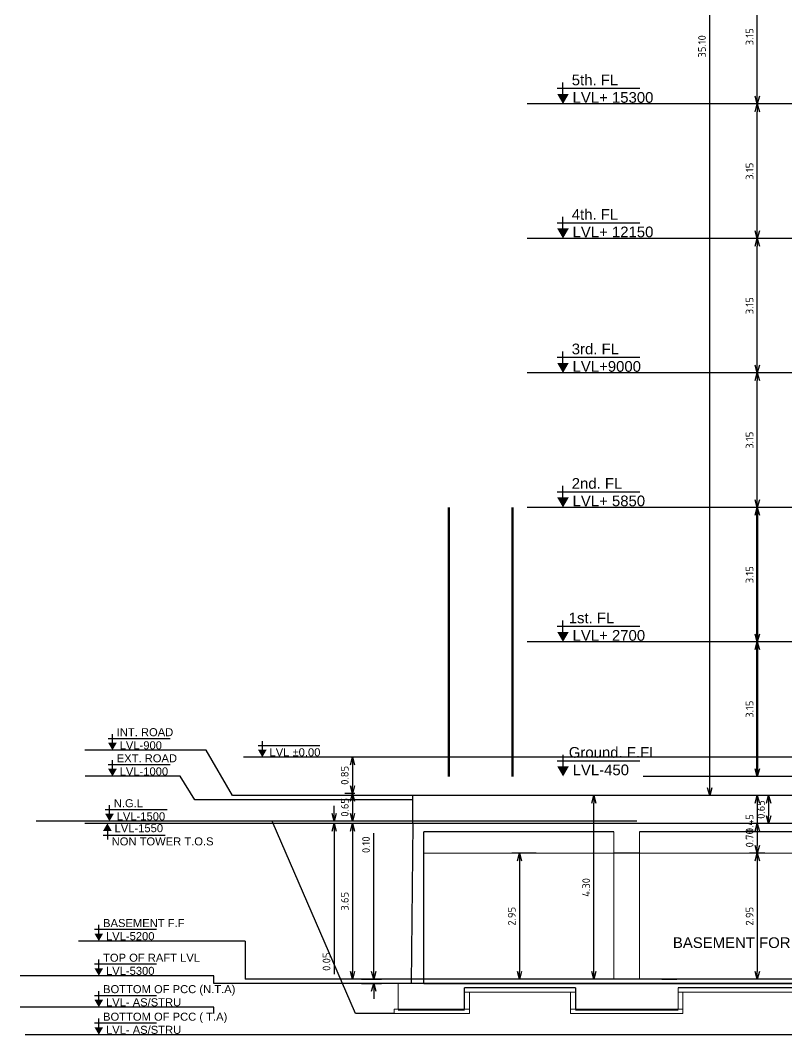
# Model space of a CAD drawing. Header units: inches. Extents: x 0 to 429, y 0 to 185.
# Drawn here: x 307.12 to 325.08, y 32.68 to 56.44 of the extents above; entities that cross this region are included whole.
import ezdxf

# ---------------------------------------------------------------- set-up
doc = ezdxf.new("R2010")
doc.units = ezdxf.units.IN
doc.header["$MEASUREMENT"] = 0
doc.layers.get('DEFPOINTS').update_dxf_attribs({"lineweight": 18})
for name, color, linetype, lineweight in [('FLOOR-GROUND', 7, 'Continuous', 50), ('FLOOR01', 7, 'Continuous', 50), ('XR-4BHK-A-B-SECT-SUB$0$LEVEL', 6, 'Continuous', 25)]:
    doc.layers.add(name, color=color, linetype=linetype, lineweight=lineweight)
doc.styles.add('Sanvi Common', font='isocpeur.ttf')
doc.styles.add('Xr-4BHK-A-B-Sect-Sub$0$ROMANS', font='arial.ttf')
doc.styles.add('Xr-4BHK-A-B-Sect-Sub$0$SECTION X-X$0$Standard', font='arial.ttf')
doc.dimstyles.new('Sanvi Common', dxfattribs={"dimtxt": 0.18, "dimasz": 0.18, "dimexe": 0.18, "dimexo": 0.0625, "dimgap": 0.09, "dimtad": 1, "dimzin": 0, "dimdsep": 46, "dimtxsty": 'Sanvi Common', "dimblk": 'OPEN30', "dimcen": 0.09, "dimclrd": 68, "dimclre": 68, "dimclrt": 40, "dimadec": 0, "dimazin": 0, "dimtfac": 1, "dimtofl": 0, "dimtmove": 0, "dimatfit": 3, "dimldrblk": 'OPEN30', "dimfxl": 1, "dimtolj": 1, "dimtzin": 0, "dimarcsym": 0})

# ---------------------------------------------------------------- blocks, each defined once
blk = doc.blocks.new('Xr-4BHK-A-B-Sect-Sub$0$Level')
at = {"color": 0}
for p, q in [((0, 2.078460969030857), (0, 4.478460969403386)), ((-1.200000000186265, 3.278460969217122), (16, 3.278460969217122))]:
    blk.add_line(p, q, dxfattribs=at)
blk.add_solid([(0, 0), (-1.200000000186265, 2.078460969030857), (1.200000000186265, 2.078460969030857)], dxfattribs=at)
at = {"style": 'Xr-4BHK-A-B-Sect-Sub$0$ROMANS'}
for tag, p in [('LEVEL-S', (1.214723280631006, 3.751116633415222)), ('LVL+', (1.214723280631006, 0.8058053059503436))]:
    blk.add_attdef(tag, p, '', height=2, dxfattribs=at)
blk = doc.blocks.new('Xr-4BHK-A-B-Sect-Sub$0$358')
at = {"layer": 'XR-4BHK-A-B-SECT-SUB$0$LEVEL'}
ref = blk.add_blockref('Xr-4BHK-A-B-Sect-Sub$0$Level', (-1.734522636048496, 15750), dxfattribs=dict(at, xscale=112.5, yscale=112.5, zscale=112.5))
ref.add_attrib('LEVEL-S', '5th. FL ', (203.3139728723327, 16187.57959027495), dxfattribs={"lineweight": 30, "height": 250, "style": 'Xr-4BHK-A-B-Sect-Sub$0$ROMANS'})
ref.add_attrib('LVL+', 'LVL+ 15300', (222.8333957616705, 15777.97125645587), dxfattribs={"lineweight": 30, "height": 250, "style": 'Xr-4BHK-A-B-Sect-Sub$0$ROMANS'})
ref = blk.add_blockref('Xr-4BHK-A-B-Sect-Sub$0$Level', (-1.734522636048496, 12600), dxfattribs=dict(at, xscale=112.5, yscale=112.5, zscale=112.5))
ref.add_attrib('LEVEL-S', '4th. FL ', (203.3139728722745, 13037.57959027495), dxfattribs={"lineweight": 30, "height": 250, "style": 'Xr-4BHK-A-B-Sect-Sub$0$ROMANS'})
ref.add_attrib('LVL+', 'LVL+ 12150', (222.8333957616705, 12627.97125645587), dxfattribs={"lineweight": 30, "height": 250, "style": 'Xr-4BHK-A-B-Sect-Sub$0$ROMANS'})
ref = blk.add_blockref('Xr-4BHK-A-B-Sect-Sub$0$Level', (-1.734522636048496, 9450), dxfattribs=dict(at, xscale=112.5, yscale=112.5, zscale=112.5))
ref.add_attrib('LEVEL-S', '3rd. FL ', (203.3139728722745, 9887.579590274952), dxfattribs={"lineweight": 30, "height": 250, "style": 'Xr-4BHK-A-B-Sect-Sub$0$ROMANS'})
ref.add_attrib('LVL+', 'LVL+9000', (222.8333957616705, 9477.971256455872), dxfattribs={"lineweight": 30, "height": 250, "style": 'Xr-4BHK-A-B-Sect-Sub$0$ROMANS'})
ref = blk.add_blockref('Xr-4BHK-A-B-Sect-Sub$0$Level', (-1.734522635990288, 6300), dxfattribs=dict(at, xscale=112.5, yscale=112.5, zscale=112.5))
ref.add_attrib('LEVEL-S', '2nd. FL ', (203.3139728723327, 6737.579590274952), dxfattribs={"lineweight": 30, "height": 250, "style": 'Xr-4BHK-A-B-Sect-Sub$0$ROMANS'})
ref.add_attrib('LVL+', 'LVL+ 5850', (222.8333957617288, 6327.971256455872), dxfattribs={"lineweight": 30, "height": 250, "style": 'Xr-4BHK-A-B-Sect-Sub$0$ROMANS'})
ref = blk.add_blockref('Xr-4BHK-A-B-Sect-Sub$0$Level', (-1.734522635990288, 3150), dxfattribs=dict(at, xscale=112.5, yscale=112.5, zscale=112.5))
ref.add_attrib('LEVEL-S', '1st. FL ', (131.8854014437529, 3587.579590274952), dxfattribs={"lineweight": 30, "height": 250, "style": 'Xr-4BHK-A-B-Sect-Sub$0$ROMANS'})
ref.add_attrib('LVL+', 'LVL+ 2700', (222.8333957617288, 3177.971256455872), dxfattribs={"lineweight": 30, "height": 250, "style": 'Xr-4BHK-A-B-Sect-Sub$0$ROMANS'})
ref = blk.add_blockref('Xr-4BHK-A-B-Sect-Sub$0$Level', (0, 0), dxfattribs=dict(at, xscale=112.5, yscale=112.5, zscale=112.5))
ref.add_attrib('LEVEL-S', 'Ground. F.FL', (133.6199240797432, 437.5795902749524), dxfattribs={"lineweight": 30, "height": 250, "style": 'Xr-4BHK-A-B-Sect-Sub$0$ROMANS'})
ref.add_attrib('LVL+', 'LVL-450', (224.5679183977772, 27.97125645587221), dxfattribs={"lineweight": 30, "height": 250, "style": 'Xr-4BHK-A-B-Sect-Sub$0$ROMANS'})
blk = doc.blocks.new('_Open30')
at = {"color": 0, "linetype": 'ByBlock', "lineweight": -2}
for p, q in [((-1, 0.26794919), (0, 0)), ((0, 0), (-1, -0.26794919)), ((0, 0), (-1, 0))]:
    blk.add_line(p, q, dxfattribs=at)
blk = doc.blocks.new('*D486')
at = {"color": 68, "lineweight": -2, "transparency": 16777216}
for p, q in [((324.5977538115377, 41.88085783719184), (324.2067859743754, 41.88085783719184)), ((324.3867859743754, 38.91085783718311), (324.3867859743754, 41.70085783719184)), ((324.5977538115377, 38.73085783718311), (324.2067859743754, 38.73085783718311))]:
    blk.add_line(p, q, dxfattribs=at)
at = {"layer": 'DEFPOINTS', "color": 0, "transparency": 16777216}
for p in [(324.3867859743754, 41.88085783719184), (324.6602538115377, 41.88085783719184), (324.6602538115377, 38.73085783718311)]:
    blk.add_point(p, dxfattribs=at)
at = {"color": 68, "lineweight": -2, "transparency": 16777216, "xscale": 0.18, "yscale": 0.18, "zscale": 0.18}
for p, rotation in [((324.3867859743754, 41.88085783719184), 90), ((324.3867859743754, 38.73085783718311), 270)]:
    blk.add_blockref('_Open30', p, dxfattribs=dict(at, rotation=rotation))
at = {"color": 40, "transparency": 16777216, "insert": (324.2067859743753, 40.30585783718738), "char_height": 0.18, "attachment_point": 5, "rotation": 90, "style": 'Sanvi Common'}
blk.add_mtext('\\A1;3.15', dxfattribs=at)
blk = doc.blocks.new('*D487')
at = {"color": 68, "lineweight": -2, "transparency": 16777216}
for p, q in [((324.5457007537744, 45.03085783718602), (324.2067859743754, 45.03085783718602)), ((324.3867859743754, 42.06085783719184), (324.3867859743754, 44.85085783718602)), ((324.5977538115377, 41.88085783719184), (324.2067859743754, 41.88085783719184))]:
    blk.add_line(p, q, dxfattribs=at)
at = {"layer": 'DEFPOINTS', "color": 0, "transparency": 16777216}
for p in [(324.3867859743754, 45.03085783718602), (324.6082007537744, 45.03085783718602), (324.6602538115377, 41.88085783719184)]:
    blk.add_point(p, dxfattribs=at)
at = {"color": 68, "lineweight": -2, "transparency": 16777216, "xscale": 0.18, "yscale": 0.18, "zscale": 0.18}
for p, rotation in [((324.3867859743754, 45.03085783718602), 90), ((324.3867859743754, 41.88085783719184), 270)]:
    blk.add_blockref('_Open30', p, dxfattribs=dict(at, rotation=rotation))
at = {"color": 40, "transparency": 16777216, "insert": (324.2067859743753, 43.45585783718883), "char_height": 0.18, "attachment_point": 5, "rotation": 90, "style": 'Sanvi Common'}
blk.add_mtext('\\A1;3.15', dxfattribs=at)
blk = doc.blocks.new('*D488')
at = {"color": 68, "lineweight": -2, "transparency": 16777216}
for p, q in [((324.6238276613559, 48.18085783719476), (324.2067859743754, 48.18085783719476)), ((324.3867859743754, 45.21085783718602), (324.3867859743754, 48.00085783719476)), ((324.5457007537744, 45.03085783718602), (324.2067859743754, 45.03085783718602))]:
    blk.add_line(p, q, dxfattribs=at)
at = {"layer": 'DEFPOINTS', "color": 0, "transparency": 16777216}
for p in [(324.3867859743754, 48.18085783719476), (324.6863276613559, 48.18085783719476), (324.6082007537744, 45.03085783718602)]:
    blk.add_point(p, dxfattribs=at)
at = {"color": 68, "lineweight": -2, "transparency": 16777216, "xscale": 0.18, "yscale": 0.18, "zscale": 0.18}
for p, rotation in [((324.3867859743754, 48.18085783719476), 90), ((324.3867859743754, 45.03085783718602), 270)]:
    blk.add_blockref('_Open30', p, dxfattribs=dict(at, rotation=rotation))
at = {"color": 40, "transparency": 16777216, "insert": (324.2067859743753, 46.60585783719029), "char_height": 0.18, "attachment_point": 5, "rotation": 90, "style": 'Sanvi Common'}
blk.add_mtext('\\A1;3.15', dxfattribs=at)
blk = doc.blocks.new('*D489')
at = {"color": 68, "lineweight": -2, "transparency": 16777216}
for p, q in [((324.663837534402, 51.33085783718894), (324.2067859743754, 51.33085783718894)), ((324.3867859743754, 48.36085783719476), (324.3867859743754, 51.15085783718894)), ((324.6238276613559, 48.18085783719476), (324.2067859743754, 48.18085783719476))]:
    blk.add_line(p, q, dxfattribs=at)
at = {"layer": 'DEFPOINTS', "color": 0, "transparency": 16777216}
for p in [(324.3867859743754, 51.33085783718894), (324.726337534402, 51.33085783718894), (324.6863276613559, 48.18085783719476)]:
    blk.add_point(p, dxfattribs=at)
at = {"color": 68, "lineweight": -2, "transparency": 16777216, "xscale": 0.18, "yscale": 0.18, "zscale": 0.18}
for p, rotation in [((324.3867859743754, 51.33085783718894), 90), ((324.3867859743754, 48.18085783719476), 270)]:
    blk.add_blockref('_Open30', p, dxfattribs=dict(at, rotation=rotation))
at = {"color": 40, "transparency": 16777216, "insert": (324.2067859743753, 49.75585783719175), "char_height": 0.18, "attachment_point": 5, "rotation": 90, "style": 'Sanvi Common'}
blk.add_mtext('\\A1;3.15', dxfattribs=at)
blk = doc.blocks.new('*D490')
at = {"color": 68, "lineweight": -2, "transparency": 16777216}
for p, q in [((324.6885745671144, 54.48085783718312), (324.2067859743754, 54.48085783718312)), ((324.3867859743754, 51.51085783718894), (324.3867859743754, 54.30085783718312)), ((324.663837534402, 51.33085783718894), (324.2067859743754, 51.33085783718894))]:
    blk.add_line(p, q, dxfattribs=at)
at = {"layer": 'DEFPOINTS', "color": 0, "transparency": 16777216}
for p in [(324.3867859743754, 54.48085783718312), (324.7510745671144, 54.48085783718312), (324.726337534402, 51.33085783718894)]:
    blk.add_point(p, dxfattribs=at)
at = {"color": 68, "lineweight": -2, "transparency": 16777216, "xscale": 0.18, "yscale": 0.18, "zscale": 0.18}
for p, rotation in [((324.3867859743754, 54.48085783718312), 90), ((324.3867859743754, 51.33085783718894), 270)]:
    blk.add_blockref('_Open30', p, dxfattribs=dict(at, rotation=rotation))
at = {"color": 40, "transparency": 16777216, "insert": (324.2067859743753, 52.90585783718593), "char_height": 0.18, "attachment_point": 5, "rotation": 90, "style": 'Sanvi Common'}
blk.add_mtext('\\A1;3.15', dxfattribs=at)
blk = doc.blocks.new('*D491')
at = {"color": 68, "lineweight": -2, "transparency": 16777216}
for p, q in [((324.7141515468512, 57.63085783719185), (324.2067859743754, 57.63085783719185)), ((324.3867859743754, 54.66085783718312), (324.3867859743754, 57.45085783719185)), ((324.6885745671144, 54.48085783718312), (324.2067859743754, 54.48085783718312))]:
    blk.add_line(p, q, dxfattribs=at)
at = {"layer": 'DEFPOINTS', "color": 0, "transparency": 16777216}
for p in [(324.3867859743754, 57.63085783719185), (324.7766515468512, 57.63085783719185), (324.7510745671144, 54.48085783718312)]:
    blk.add_point(p, dxfattribs=at)
at = {"color": 68, "lineweight": -2, "transparency": 16777216, "xscale": 0.18, "yscale": 0.18, "zscale": 0.18}
for p, rotation in [((324.3867859743754, 57.63085783719185), 90), ((324.3867859743754, 54.48085783718312), 270)]:
    blk.add_blockref('_Open30', p, dxfattribs=dict(at, rotation=rotation))
at = {"color": 40, "transparency": 16777216, "insert": (324.2067859743753, 56.05585783718738), "char_height": 0.18, "attachment_point": 5, "rotation": 90, "style": 'Sanvi Common'}
blk.add_mtext('\\A1;3.15', dxfattribs=at)
blk = doc.blocks.new('*D497')
at = {"color": 68, "lineweight": -2, "transparency": 16777216}
for p, q in [((324.8302229041266, 73.38085783719185), (323.0915314928195, 73.38085783719185)), ((323.2715314928195, 38.46085783718602), (323.2715314928195, 73.20085783719185)), ((323.5550474770399, 38.28085783718602), (323.0915314928195, 38.28085783718602))]:
    blk.add_line(p, q, dxfattribs=at)
at = {"layer": 'DEFPOINTS', "color": 0, "transparency": 16777216}
for p in [(323.2715314928195, 73.38085783719185), (324.8927229041266, 73.38085783719185), (323.6175474770399, 38.28085783718602)]:
    blk.add_point(p, dxfattribs=at)
at = {"color": 68, "lineweight": -2, "transparency": 16777216, "xscale": 0.18, "yscale": 0.18, "zscale": 0.18}
for p, rotation in [((323.2715314928195, 73.38085783719185), 90), ((323.2715314928195, 38.28085783718602), 270)]:
    blk.add_blockref('_Open30', p, dxfattribs=dict(at, rotation=rotation))
at = {"color": 40, "transparency": 16777216, "insert": (323.0915314928194, 55.83085783718883), "char_height": 0.18, "attachment_point": 5, "rotation": 90, "style": 'Sanvi Common'}
blk.add_mtext('\\A1;35.10', dxfattribs=at)
blk = doc.blocks.new('*D498')
at = {"color": 68, "lineweight": -2, "transparency": 16777216}
for p, q in [((314.9573358174795, 39.18085783719475), (314.723571715577, 39.18085783719475)), ((314.903571715577, 39.00085783719475), (314.903571715577, 38.51085783718893)), ((314.9573358174795, 38.33085783718893), (314.723571715577, 38.33085783718893))]:
    blk.add_line(p, q, dxfattribs=at)
at = {"layer": 'DEFPOINTS', "color": 0, "transparency": 16777216}
for p in [(315.0198358174795, 39.18085783719475), (314.903571715577, 38.33085783718893), (315.0198358174795, 38.33085783718893)]:
    blk.add_point(p, dxfattribs=at)
at = {"color": 68, "lineweight": -2, "transparency": 16777216, "xscale": 0.18, "yscale": 0.18, "zscale": 0.18}
for p, rotation in [((314.903571715577, 39.18085783719475), 90), ((314.903571715577, 38.33085783718893), 270)]:
    blk.add_blockref('_Open30', p, dxfattribs=dict(at, rotation=rotation))
at = {"color": 40, "transparency": 16777216, "insert": (314.7235717155769, 38.75585783719174), "char_height": 0.18, "attachment_point": 5, "rotation": 90, "style": 'Sanvi Common'}
blk.add_mtext('\\A1;0.85', dxfattribs=at)
blk = doc.blocks.new('*D499')
at = {"color": 68, "lineweight": -2, "transparency": 16777216}
for p, q in [((314.9573358174795, 38.33085783718893), (314.723571715577, 38.33085783718893)), ((314.903571715577, 38.15085783718893), (314.903571715577, 37.86085783719475)), ((314.9293412507078, 37.68085783719475), (314.723571715577, 37.68085783719475))]:
    blk.add_line(p, q, dxfattribs=at)
at = {"layer": 'DEFPOINTS', "color": 0, "transparency": 16777216}
for p in [(315.0198358174795, 38.33085783718893), (314.903571715577, 37.68085783719475), (314.9918412507078, 37.68085783719475)]:
    blk.add_point(p, dxfattribs=at)
at = {"color": 68, "lineweight": -2, "transparency": 16777216, "xscale": 0.18, "yscale": 0.18, "zscale": 0.18}
for p, rotation in [((314.903571715577, 38.33085783718893), 90), ((314.903571715577, 37.68085783719475), 270)]:
    blk.add_blockref('_Open30', p, dxfattribs=dict(at, rotation=rotation))
at = {"color": 40, "transparency": 16777216, "insert": (314.7235717155769, 38.00585783719174), "char_height": 0.18, "attachment_point": 5, "rotation": 90, "style": 'Sanvi Common'}
blk.add_mtext('\\A1;0.65', dxfattribs=at)
blk = doc.blocks.new('*D500')
at = {"color": 68, "lineweight": -2, "transparency": 16777216}
for p, q in [((314.4762079927287, 37.86085783719475), (314.4762079927287, 38.04085783719475)), ((314.9293412507078, 37.68085783719475), (314.2962079927287, 37.68085783719475)), ((314.9736126584149, 37.63085783719184), (314.2962079927287, 37.63085783719184)), ((314.4762079927287, 37.45085783719184), (314.4762079927287, 34.10285783717213))]:
    blk.add_line(p, q, dxfattribs=at)
at = {"layer": 'DEFPOINTS', "color": 0, "transparency": 16777216}
for p in [(314.4762079927287, 37.63085783719184), (314.9918412507078, 37.68085783719475), (315.0361126584149, 37.63085783719184)]:
    blk.add_point(p, dxfattribs=at)
at = {"color": 68, "lineweight": -2, "transparency": 16777216, "xscale": 0.18, "yscale": 0.18, "zscale": 0.18}
for p, rotation in [((314.4762079927287, 37.68085783719475), 270), ((314.4762079927287, 37.63085783719184), 90)]:
    blk.add_blockref('_Open30', p, dxfattribs=dict(at, rotation=rotation))
at = {"color": 40, "transparency": 16777216, "insert": (314.2962079927286, 34.39085783717204), "char_height": 0.18, "attachment_point": 5, "rotation": 90, "style": 'Sanvi Common'}
blk.add_mtext('\\A1;0.05', dxfattribs=at)
blk = doc.blocks.new('*D501')
at = {"color": 68, "lineweight": -2, "transparency": 16777216}
for p, q in [((314.9736126584149, 37.63085783719184), (314.723571715577, 37.63085783719184)), ((314.903571715577, 37.45085783719184), (314.903571715577, 34.16085783718311)), ((314.9908026554887, 33.98085783718311), (314.723571715577, 33.98085783718311))]:
    blk.add_line(p, q, dxfattribs=at)
at = {"layer": 'DEFPOINTS', "color": 0, "transparency": 16777216}
for p in [(315.0361126584149, 37.63085783719184), (314.903571715577, 33.98085783718311), (315.0533026554887, 33.98085783718311)]:
    blk.add_point(p, dxfattribs=at)
at = {"color": 68, "lineweight": -2, "transparency": 16777216, "xscale": 0.18, "yscale": 0.18, "zscale": 0.18}
for p, rotation in [((314.903571715577, 37.63085783719184), 90), ((314.903571715577, 33.98085783718311), 270)]:
    blk.add_blockref('_Open30', p, dxfattribs=dict(at, rotation=rotation))
at = {"color": 40, "transparency": 16777216, "insert": (314.7235717155769, 35.80585783718738), "char_height": 0.18, "attachment_point": 5, "rotation": 90, "style": 'Sanvi Common'}
blk.add_mtext('\\A1;3.65', dxfattribs=at)
blk = doc.blocks.new('*D502')
at = {"color": 68, "lineweight": -2, "transparency": 16777216}
for p, q in [((315.4019238534648, 34.16085783718311), (315.4019238534648, 37.40085783717737)), ((315.1158026554887, 33.98085783718311), (315.5819238534648, 33.98085783718311)), ((315.1126366032669, 33.88085783719184), (315.5819238534648, 33.88085783719184)), ((315.4019238534648, 33.70085783719184), (315.4019238534648, 33.52085783719184))]:
    blk.add_line(p, q, dxfattribs=at)
at = {"layer": 'DEFPOINTS', "color": 0, "transparency": 16777216}
for p in [(315.0533026554887, 33.98085783718311), (315.0501366032669, 33.88085783719184), (315.4019238534648, 33.88085783719184)]:
    blk.add_point(p, dxfattribs=at)
at = {"color": 68, "lineweight": -2, "transparency": 16777216, "xscale": 0.18, "yscale": 0.18, "zscale": 0.18}
for p, rotation in [((315.4019238534648, 33.98085783718311), 270), ((315.4019238534648, 33.88085783719184), 90)]:
    blk.add_blockref('_Open30', p, dxfattribs=dict(at, rotation=rotation))
at = {"color": 40, "transparency": 16777216, "insert": (315.2219238534647, 37.13085783717727), "char_height": 0.18, "attachment_point": 5, "rotation": 90, "style": 'Sanvi Common'}
blk.add_mtext('\\A1;0.10', dxfattribs=at)
blk = doc.blocks.new('*D503')
at = {"color": 68, "lineweight": -2, "transparency": 16777216}
for p, q in [((319.2063538625636, 36.9308578371802), (318.6363081989609, 36.9308578371802)), ((318.8163081989609, 36.7508578371802), (318.8163081989609, 34.16085783718311)), ((319.2311177491475, 33.98085783718311), (318.6363081989609, 33.98085783718311))]:
    blk.add_line(p, q, dxfattribs=at)
at = {"layer": 'DEFPOINTS', "color": 0, "transparency": 16777216}
for p in [(319.2688538625636, 36.9308578371802), (318.8163081989609, 33.98085783718311), (319.2936177491475, 33.98085783718311)]:
    blk.add_point(p, dxfattribs=at)
at = {"color": 68, "lineweight": -2, "transparency": 16777216, "xscale": 0.18, "yscale": 0.18, "zscale": 0.18}
for p, rotation in [((318.8163081989609, 36.9308578371802), 90), ((318.8163081989609, 33.98085783718311), 270)]:
    blk.add_blockref('_Open30', p, dxfattribs=dict(at, rotation=rotation))
at = {"color": 40, "transparency": 16777216, "insert": (318.6363081989608, 35.45585783718155), "char_height": 0.18, "attachment_point": 5, "rotation": 90, "style": 'Sanvi Common'}
blk.add_mtext('\\A1;2.95', dxfattribs=at)
blk = doc.blocks.new('*D504')
at = {"color": 68, "lineweight": -2, "transparency": 16777216}
for p, q in [((320.6346052316632, 38.28085783718602), (320.3778756828312, 38.28085783718602)), ((320.5578756828312, 34.16085783718311), (320.5578756828312, 38.10085783718602)), ((320.6346052316632, 33.98085783718311), (320.3778756828312, 33.98085783718311))]:
    blk.add_line(p, q, dxfattribs=at)
at = {"layer": 'DEFPOINTS', "color": 0, "transparency": 16777216}
for p in [(320.5578756828312, 38.28085783718602), (320.6971052316632, 38.28085783718602), (320.6971052316632, 33.98085783718311)]:
    blk.add_point(p, dxfattribs=at)
at = {"color": 68, "lineweight": -2, "transparency": 16777216, "xscale": 0.18, "yscale": 0.18, "zscale": 0.18}
for p, rotation in [((320.5578756828312, 38.28085783718602), 90), ((320.5578756828312, 33.98085783718311), 270)]:
    blk.add_blockref('_Open30', p, dxfattribs=dict(at, rotation=rotation))
at = {"color": 40, "transparency": 16777216, "insert": (320.3778756828311, 36.13085783718446), "char_height": 0.18, "attachment_point": 5, "rotation": 90, "style": 'Sanvi Common'}
blk.add_mtext('\\A1;4.30', dxfattribs=at)
blk = doc.blocks.new('*D505')
at = {"color": 68, "lineweight": -2, "transparency": 16777216}
for p, q in [((324.3867859743754, 38.91085783718311), (324.3867859743754, 39.09085783718311)), ((324.5913874623049, 38.73085783718311), (324.2067859743754, 38.73085783718311)), ((324.5913874623049, 38.28085783718602), (324.2067859743754, 38.28085783718602)), ((324.3867859743754, 38.10085783718602), (324.3867859743754, 37.32685783718601))]:
    blk.add_line(p, q, dxfattribs=at)
at = {"layer": 'DEFPOINTS', "color": 0, "transparency": 16777216}
for p in [(324.6538874623049, 38.73085783718311), (324.3867859743754, 38.28085783718602), (324.6538874623049, 38.28085783718602)]:
    blk.add_point(p, dxfattribs=at)
at = {"color": 68, "lineweight": -2, "transparency": 16777216, "xscale": 0.18, "yscale": 0.18, "zscale": 0.18}
for p, rotation in [((324.3867859743754, 38.73085783718311), 270), ((324.3867859743754, 38.28085783718602), 90)]:
    blk.add_blockref('_Open30', p, dxfattribs=dict(at, rotation=rotation))
at = {"color": 40, "transparency": 16777216, "insert": (324.2067859743753, 37.62385783718592), "char_height": 0.18, "attachment_point": 5, "rotation": 90, "style": 'Sanvi Common'}
blk.add_mtext('\\A1;0.45', dxfattribs=at)
blk = doc.blocks.new('*D506')
at = {"color": 68, "lineweight": -2, "transparency": 16777216}
for p, q in [((324.5913874623049, 38.28085783718602), (324.4720564718785, 38.28085783718602)), ((324.6520564718786, 38.10085783718602), (324.6520564718786, 37.81085783719184)), ((324.5913874623049, 37.63085783719184), (324.4720564718785, 37.63085783719184))]:
    blk.add_line(p, q, dxfattribs=at)
at = {"layer": 'DEFPOINTS', "color": 0, "transparency": 16777216}
for p in [(324.6538874623049, 38.28085783718602), (324.6520564718786, 37.63085783719184), (324.6538874623049, 37.63085783719184)]:
    blk.add_point(p, dxfattribs=at)
at = {"color": 68, "lineweight": -2, "transparency": 16777216, "xscale": 0.18, "yscale": 0.18, "zscale": 0.18}
for p, rotation in [((324.6520564718786, 38.28085783718602), 90), ((324.6520564718786, 37.63085783719184), 270)]:
    blk.add_blockref('_Open30', p, dxfattribs=dict(at, rotation=rotation))
at = {"color": 40, "transparency": 16777216, "insert": (324.4720564718785, 37.95585783717436), "char_height": 0.18, "attachment_point": 5, "rotation": 90, "style": 'Sanvi Common'}
blk.add_mtext('\\A1;0.65', dxfattribs=at)
blk = doc.blocks.new('*D507')
at = {"color": 68, "lineweight": -2, "transparency": 16777216}
for p, q in [((324.4663874623049, 37.63085783719184), (324.2067859743754, 37.63085783719184)), ((324.3867859743754, 37.45085783719184), (324.3867859743754, 37.11085783719475)), ((324.4663874623049, 36.93085783719475), (324.2067859743754, 36.93085783719475))]:
    blk.add_line(p, q, dxfattribs=at)
at = {"layer": 'DEFPOINTS', "color": 0, "transparency": 16777216}
for p in [(324.5288874623049, 37.63085783719184), (324.3867859743754, 36.93085783719475), (324.5288874623049, 36.93085783719475)]:
    blk.add_point(p, dxfattribs=at)
at = {"color": 68, "lineweight": -2, "transparency": 16777216, "xscale": 0.18, "yscale": 0.18, "zscale": 0.18}
for p, rotation in [((324.3867859743754, 37.63085783719184), 90), ((324.3867859743754, 36.93085783719475), 270)]:
    blk.add_blockref('_Open30', p, dxfattribs=dict(at, rotation=rotation))
at = {"color": 40, "transparency": 16777216, "insert": (324.2067859743753, 37.2808578371932), "char_height": 0.18, "attachment_point": 5, "rotation": 90, "style": 'Sanvi Common'}
blk.add_mtext('\\A1;0.70', dxfattribs=at)
blk = doc.blocks.new('*D508')
at = {"color": 68, "lineweight": -2, "transparency": 16777216}
for p, q in [((324.5601775042861, 36.93085783719475), (324.2067859743754, 36.93085783719475)), ((324.3867859743754, 36.75085783719475), (324.3867859743754, 34.16085783718311)), ((324.6465313228229, 33.98085783718311), (324.2067859743754, 33.98085783718311))]:
    blk.add_line(p, q, dxfattribs=at)
at = {"layer": 'DEFPOINTS', "color": 0, "transparency": 16777216}
for p in [(324.6226775042861, 36.93085783719475), (324.3867859743754, 33.98085783718311), (324.7090313228229, 33.98085783718311)]:
    blk.add_point(p, dxfattribs=at)
at = {"color": 68, "lineweight": -2, "transparency": 16777216, "xscale": 0.18, "yscale": 0.18, "zscale": 0.18}
for p, rotation in [((324.3867859743754, 36.93085783719475), 90), ((324.3867859743754, 33.98085783718311), 270)]:
    blk.add_blockref('_Open30', p, dxfattribs=dict(at, rotation=rotation))
at = {"color": 40, "transparency": 16777216, "insert": (324.2067859743753, 35.45585783718883), "char_height": 0.18, "attachment_point": 5, "rotation": 90, "style": 'Sanvi Common'}
blk.add_mtext('\\A1;2.95', dxfattribs=at)

msp = doc.modelspace()

# ---------------------------------------------------------------- linework, layer by layer
for p, q in [((364.4254475419557, 54.48085783718309), (318.9930022605959, 54.48085783718309)), ((364.4254475419557, 51.33085783718892), (318.9930022605959, 51.33085783718892)), ((364.4254475419557, 48.18085783719474), (318.9930022605959, 48.18085783719474)), ((364.4254475419557, 45.03085783718601), (318.9930022605959, 45.03085783718601)), ((364.4254475419557, 41.88085783719183), (318.9930022605959, 41.88085783719183)), ((311.4780801185088, 39.34448149083804), (308.6349539332705, 39.34448149083804)), ((312.0943385000837, 38.28085783718601), (311.4780801185088, 39.34448149083804)), ((364.4254475419557, 38.73085783718309), (321.7147976996757, 38.73085783718309)), ((328.9837771149732, 38.28085783718601), (312.0943385000837, 38.28085783718601)), ((316.321082732492, 37.63085783719183), (316.321082732492, 38.28085783718601)), ((328.9837771149732, 38.28085783718601), (316.321082732492, 38.28085783718601)), ((313.0202828758893, 37.68085783719474), (307.4942648402912, 37.68085783718018)), ((321.5678673832126, 37.68085783719474), (308.6387632706583, 37.68085783719474)), ((321.5678673832126, 37.63085783719183), (308.6387632706583, 37.63085783719183)), ((314.9787750401565, 33.18085783719474), (313.0202828758893, 37.68085783719474)), ((316.321082732492, 37.63085783719183), (316.2787750401449, 33.88085783719183)), ((328.9837771149732, 37.63085783719183), (316.321082732492, 37.63085783719183)), ((316.5787750401332, 33.88085783719183), (316.5787750401332, 37.43085783719474)), ((321.0287750402613, 37.43085783719474), (316.5787750401332, 37.43085783719474)), ((328.6837771149849, 37.43085783718018), (321.628775040238, 37.43085783718018)), ((321.628775040238, 36.93085783718018), (321.0287750402613, 36.93085783718018)), ((312.393409478912, 34.87428849616302), (308.4868487627509, 34.87428849616302)), ((312.393409478912, 34.87428849616302), (312.393409478912, 33.98085783718309)), ((311.6562742492215, 34.06226799488107), (307.1239912271531, 34.06226799488107)), ((311.6562742492215, 33.88085783719183), (311.6562742492215, 34.06226799488107)), ((321.5678673832126, 33.98085783718309), (312.393409478912, 33.98085783718309)), ((369.728878329709, 33.98085783718309), (316.5787750401332, 33.98085783718309)), ((322.1472378930457, 33.98085783718309), (322.505649351483, 33.98085783718309)), ((364.4254475419557, 33.88085783719183), (311.6562742492215, 33.88085783719183)), ((316.5787750401332, 33.88085783719183), (369.728878329709, 33.88085783719183)), ((317.5287750401449, 33.28085783718601), (317.5287750401449, 33.78085783718601)), ((320.1278630731076, 33.78085783718601), (317.5287750401449, 33.78085783718601)), ((320.1278630731076, 33.78085783718601), (320.1278630731076, 33.28085783718601)), ((325.978763721153, 33.78085783718601), (322.5296870074499, 33.78085783718601)), ((311.6562742492215, 33.32599755134473), (307.1239912271531, 33.32599755134473)), ((311.6562742492215, 33.18085783719474), (311.6562742492215, 33.32599755134473)), ((315.8787750401798, 33.18085783719474), (314.9787750401565, 33.18085783719474)), ((364.4064407976375, 32.68085783719474), (307.2393653348236, 32.68085783719474))]:
    msp.add_line(p, q)
at = {"color": 9}
for p, q in [((327.8389713483894, 39.18085783719474), (312.3502764224222, 39.18085783719474)), ((310.8672256553227, 38.73347586889034), (308.6466777015276, 38.73347586889034)), ((311.2124675609784, 38.18085783719474), (310.8672256553227, 38.73347586889034)), ((316.321082732492, 38.18085783719474), (311.2124675609784, 38.18085783719474))]:
    msp.add_line(p, q, dxfattribs=at)
at = {"lineweight": 5}
for p, q in [((321.0287750402613, 37.43085783719474), (321.0287750402613, 36.93085783718018)), ((321.628775040238, 37.43085783718018), (321.628775040238, 36.93085783718018)), ((321.0287750402613, 36.93085783718018), (316.5787750401332, 36.93085783719474)), ((321.0287750402613, 36.93085783718018), (321.0287750402613, 33.98085783718309)), ((321.628775040238, 36.93085783718018), (321.628775040238, 33.98085783718309)), ((328.6837771149849, 36.93085783719474), (321.628775040238, 36.93085783718018)), ((315.9787750401565, 33.88085783719183), (315.9787750401565, 33.28085783718601)), ((316.2787750401449, 33.88085783719183), (315.9787750401565, 33.88085783719183)), ((322.5296870074499, 33.28085783718601), (322.5296870074499, 33.78085783718601)), ((317.5287750401449, 33.68085783719474), (317.6437750401356, 33.68085783719474)), ((317.5287750401449, 33.28085783718601), (317.5287750401449, 33.68085783719474)), ((320.1278630731076, 33.68085783719474), (317.6437750401356, 33.68085783719474)), ((317.6437750401356, 33.68085783719474), (317.6437750401356, 33.28085783718601)), ((320.0128630731169, 33.68085783719474), (320.0128630731169, 33.28085783718601)), ((320.1278630731076, 33.68085783719474), (320.0128630731169, 33.68085783719474)), ((320.1278630731076, 33.28085783718601), (320.1278630731076, 33.68085783719474)), ((322.5296870074499, 33.68085783719474), (322.6446870074406, 33.68085783719474)), ((322.5296870074499, 33.28085783718601), (322.5296870074499, 33.68085783719474)), ((322.5296870074499, 33.68085783719474), (325.978763721153, 33.68085783719474)), ((322.6446870074406, 33.68085783719474), (322.6446870074406, 33.28085783718601)), ((315.9787750401565, 33.28085783718601), (315.8787750401798, 33.28085783718601)), ((315.8787750401798, 33.28085783718601), (315.8787750401798, 33.18085783719474)), ((315.9787750401565, 33.28085783718601), (317.5287750401449, 33.28085783718601)), ((317.6437750401356, 33.28085783718601), (317.5287750401449, 33.28085783718601)), ((317.6437750401356, 33.28085783718601), (317.6437750401356, 33.18085783719474)), ((320.0128630731169, 33.28085783718601), (320.1278630731076, 33.28085783718601)), ((320.0128630731169, 33.28085783718601), (320.0128630731169, 33.18085783719474)), ((320.1278630731076, 33.28085783718601), (322.5296870074499, 33.28085783718601)), ((322.6446870074406, 33.28085783718601), (322.5296870074499, 33.28085783718601)), ((322.6446870074406, 33.28085783718601), (322.6446870074406, 33.18085783719474)), ((317.6437750401356, 33.18085783719474), (315.8787750401798, 33.18085783719474)), ((315.9787750401565, 33.25585783719183), (317.5287750401449, 33.25585783719183)), ((322.6446870074406, 33.18085783719474), (320.0128630731169, 33.18085783719474)), ((320.1278630731076, 33.25585783719183), (322.5296870074499, 33.25585783719183))]:
    msp.add_line(p, q, dxfattribs=at)
at = {"layer": 'FLOOR-GROUND', "color": 13}
msp.add_line((317.1636916739621, 38.73085783718309), (317.1636916739621, 41.88085783717727), dxfattribs=at)
at = {"layer": 'FLOOR-GROUND', "color": 74}
msp.add_line((318.6558625281801, 38.73085783718309), (318.6558625281801, 41.88085783717727), dxfattribs=at)
at = {"layer": 'FLOOR-GROUND', "color": 91}
msp.add_line((324.3867859743746, 38.73085783718309), (324.3867859743746, 41.88085783717727), dxfattribs=at)
at = {"layer": 'FLOOR01', "color": 13}
msp.add_line((317.1636916739621, 41.88085783717727), (317.1636916739621, 45.03085783717145), dxfattribs=at)
at = {"layer": 'FLOOR01', "color": 74}
msp.add_line((318.6558625281801, 41.88085783717727), (318.6558625281801, 45.03085783717145), dxfattribs=at)
at = {"layer": 'FLOOR01', "color": 91}
msp.add_line((324.3867859743746, 41.88085783717727), (324.3867859743746, 45.03085783717145), dxfattribs=at)

# ---------------------------------------------------------------- block references
at = {"xscale": 0.001, "yscale": 0.001, "zscale": 0.001}
msp.add_blockref('Xr-4BHK-A-B-Sect-Sub$0$358', (319.8374679593517, 38.73085783718309), dxfattribs=at)
ref = msp.add_blockref('Xr-4BHK-A-B-Sect-Sub$0$Level', (309.2829887348025, 39.34448149083804), dxfattribs=dict(xscale=0.084375, yscale=0.084375, zscale=0.084375))
ref.add_attrib('LEVEL-S', 'INT. ROAD', (309.3832036778595, 39.672666183551), dxfattribs={"layer": 'XR-4BHK-A-B-SECT-SUB$0$LEVEL', "lineweight": 30, "height": 0.1875, "style": 'Xr-4BHK-A-B-Sect-Sub$0$ROMANS'})
ref.add_attrib('LVL+', 'LVL-900', (309.4514146736155, 39.36545993318762), dxfattribs={"layer": 'XR-4BHK-A-B-SECT-SUB$0$LEVEL', "lineweight": 30, "height": 0.1875, "style": 'Xr-4BHK-A-B-Sect-Sub$0$ROMANS'})
ref = msp.add_blockref('Xr-4BHK-A-B-Sect-Sub$0$Level', (312.7934490581074, 39.18085783719474), dxfattribs=dict(xscale=0.084375, yscale=0.084375, zscale=0.084375))
ref.add_attrib('LVL+', 'LVL %%P0.00', (312.9618749969204, 39.20183627952977), dxfattribs={"layer": 'XR-4BHK-A-B-SECT-SUB$0$LEVEL', "lineweight": 30, "height": 0.1875, "style": 'Xr-4BHK-A-B-Sect-Sub$0$ROMANS'})
ref = msp.add_blockref('Xr-4BHK-A-B-Sect-Sub$0$Level', (309.2829887348025, 38.73347586889034), dxfattribs=dict(xscale=0.084375, yscale=0.084375, zscale=0.084375))
ref.add_attrib('LEVEL-S', 'EXT. ROAD', (309.3832036778595, 39.0616605616033), dxfattribs={"layer": 'XR-4BHK-A-B-SECT-SUB$0$LEVEL', "lineweight": 30, "height": 0.1875, "style": 'Xr-4BHK-A-B-Sect-Sub$0$ROMANS'})
ref.add_attrib('LVL+', 'LVL-1000', (309.4514146736155, 38.75445431123993), dxfattribs={"layer": 'XR-4BHK-A-B-SECT-SUB$0$LEVEL', "lineweight": 30, "height": 0.1875, "style": 'Xr-4BHK-A-B-Sect-Sub$0$ROMANS'})
ref = msp.add_blockref('Xr-4BHK-A-B-Sect-Sub$0$Level', (309.2131924236573, 37.68085783718018), dxfattribs=dict(xscale=0.084375, yscale=0.084375, zscale=0.084375))
ref.add_attrib('LEVEL-S', 'N.G.L', (309.3134073667143, 38.00904252989315), dxfattribs={"layer": 'XR-4BHK-A-B-SECT-SUB$0$LEVEL', "lineweight": 30, "height": 0.1875, "style": 'Xr-4BHK-A-B-Sect-Sub$0$ROMANS'})
ref.add_attrib('LVL+', 'LVL-1500', (309.3816183624704, 37.70183627952977), dxfattribs={"layer": 'XR-4BHK-A-B-SECT-SUB$0$LEVEL', "lineweight": 30, "height": 0.1875, "style": 'Xr-4BHK-A-B-Sect-Sub$0$ROMANS'})
ref = msp.add_blockref('Xr-4BHK-A-B-Sect-Sub$0$Level', (309.1639904538433, 37.63085783719183), dxfattribs=dict(xscale=-0.084375, yscale=0.084375, zscale=0.084375, rotation=180))
ref.add_attrib('LEVEL-S', 'NON TOWER T.O.S', (309.2642053969003, 37.11504524544037), dxfattribs={"layer": 'XR-4BHK-A-B-SECT-SUB$0$LEVEL', "lineweight": 30, "height": 0.1875, "style": 'Xr-4BHK-A-B-Sect-Sub$0$ROMANS'})
ref.add_attrib('LVL+', 'LVL-1550', (309.3324163926563, 37.4248094767045), dxfattribs={"layer": 'XR-4BHK-A-B-SECT-SUB$0$LEVEL', "lineweight": 30, "height": 0.1875, "style": 'Xr-4BHK-A-B-Sect-Sub$0$ROMANS'})
ref = msp.add_blockref('Xr-4BHK-A-B-Sect-Sub$0$Level', (308.9630061512262, 34.87428849616302), dxfattribs=dict(xscale=0.084375, yscale=0.084375, zscale=0.084375))
ref.add_attrib('LEVEL-S', 'BASEMENT F.F', (309.0632210942831, 35.20247318886143), dxfattribs={"layer": 'XR-4BHK-A-B-SECT-SUB$0$LEVEL', "lineweight": 30, "height": 0.1875, "style": 'Xr-4BHK-A-B-Sect-Sub$0$ROMANS'})
ref.add_attrib('LVL+', 'LVL-5200', (309.1314320900392, 34.89526693849805), dxfattribs={"layer": 'XR-4BHK-A-B-SECT-SUB$0$LEVEL', "lineweight": 30, "height": 0.1875, "style": 'Xr-4BHK-A-B-Sect-Sub$0$ROMANS'})
ref = msp.add_blockref('Xr-4BHK-A-B-Sect-Sub$0$Level', (308.9630061512262, 34.06226799488107), dxfattribs=dict(xscale=0.084375, yscale=0.084375, zscale=0.084375))
ref.add_attrib('LEVEL-S', 'TOP OF RAFT LVL', (309.0632210942831, 34.39045268757948), dxfattribs={"layer": 'XR-4BHK-A-B-SECT-SUB$0$LEVEL', "lineweight": 30, "height": 0.1875, "style": 'Xr-4BHK-A-B-Sect-Sub$0$ROMANS'})
ref.add_attrib('LVL+', 'LVL-5300', (309.1314320900392, 34.0832464372161), dxfattribs={"layer": 'XR-4BHK-A-B-SECT-SUB$0$LEVEL', "lineweight": 30, "height": 0.1875, "style": 'Xr-4BHK-A-B-Sect-Sub$0$ROMANS'})
ref = msp.add_blockref('Xr-4BHK-A-B-Sect-Sub$0$Level', (308.9630061512262, 33.32599755134473), dxfattribs=dict(xscale=0.084375, yscale=0.084375, zscale=0.084375))
ref.add_attrib('LEVEL-S', 'BOTTOM OF PCC (N.T.A)', (309.0632210942831, 33.65418224404314), dxfattribs={"layer": 'XR-4BHK-A-B-SECT-SUB$0$LEVEL', "lineweight": 30, "height": 0.1875, "style": 'Xr-4BHK-A-B-Sect-Sub$0$ROMANS'})
ref.add_attrib('LVL+', 'LVL- AS/STRU', (309.1314320900392, 33.34697599367976), dxfattribs={"layer": 'XR-4BHK-A-B-SECT-SUB$0$LEVEL', "lineweight": 30, "height": 0.1875, "style": 'Xr-4BHK-A-B-Sect-Sub$0$ROMANS'})
ref = msp.add_blockref('Xr-4BHK-A-B-Sect-Sub$0$Level', (308.9630061512262, 32.68085783718018), dxfattribs=dict(xscale=0.084375, yscale=0.084375, zscale=0.084375))
ref.add_attrib('LEVEL-S', 'BOTTOM OF PCC ( T.A)', (309.0632210942831, 33.00904252989315), dxfattribs={"layer": 'XR-4BHK-A-B-SECT-SUB$0$LEVEL', "lineweight": 30, "height": 0.1875, "style": 'Xr-4BHK-A-B-Sect-Sub$0$ROMANS'})
ref.add_attrib('LVL+', 'LVL- AS/STRU', (309.1314320900392, 32.70183627952977), dxfattribs={"layer": 'XR-4BHK-A-B-SECT-SUB$0$LEVEL', "lineweight": 30, "height": 0.1875, "style": 'Xr-4BHK-A-B-Sect-Sub$0$ROMANS'})

# ---------------------------------------------------------------- texts
at = {"lineweight": 5, "style": 'Xr-4BHK-A-B-Sect-Sub$0$SECTION X-X$0$Standard'}
msp.add_text('BASEMENT FOR PARKING', height=0.25, dxfattribs=at).set_placement((322.4105835257478, 34.7119047718825))

# ---------------------------------------------------------------- dimensions: what is measured, and where the dimension line sits
at = {"color": 2}
for base, p1, p2, picture, middle in [((323.2715314928195, 73.38085783719185), (323.6175474770398, 38.28085783718601), (324.8927229041265, 73.38085783719183), '*D497', (323.0915314928194, 55.83085783718883)), ((324.3867859743754, 57.63085783719185), (324.7510745671143, 54.48085783718309), (324.7766515468511, 57.63085783719183), '*D491', (324.2067859743753, 56.05585783718738)), ((324.3867859743754, 54.48085783718312), (324.7263375344019, 51.33085783718892), (324.7510745671143, 54.48085783718309), '*D490', (324.2067859743753, 52.90585783718593)), ((324.3867859743754, 51.33085783718894), (324.6863276613558, 48.18085783719474), (324.7263375344019, 51.33085783718892), '*D489', (324.2067859743753, 49.75585783719175)), ((324.3867859743754, 48.18085783719476), (324.6082007537743, 45.03085783718601), (324.6863276613558, 48.18085783719474), '*D488', (324.2067859743753, 46.60585783719029)), ((324.3867859743754, 45.03085783718602), (324.6602538115376, 41.88085783719183), (324.6082007537743, 45.03085783718601), '*D487', (324.2067859743753, 43.45585783718883)), ((324.3867859743754, 41.88085783719184), (324.6602538115376, 38.73085783718309), (324.6602538115376, 41.88085783719183), '*D486', (324.2067859743753, 40.30585783718738)), ((314.903571715577, 38.33085783718893), (315.0198358174794, 39.18085783719474), (315.0198358174794, 38.33085783718892), '*D498', (314.7235717155769, 38.75585783719174)), ((324.3867859743754, 38.28085783718602), (324.6538874623047, 38.73085783718309), (324.6538874623047, 38.28085783718601), '*D505', (324.2067859743753, 37.62385783718592)), ((314.903571715577, 37.68085783719475), (315.0198358174794, 38.33085783718892), (314.9918412507077, 37.68085783719474), '*D499', (314.7235717155769, 38.00585783719174)), ((320.5578756828312, 38.28085783718602), (320.697105231663, 33.98085783718309), (320.697105231663, 38.28085783718601), '*D504', (320.3778756828311, 36.13085783718446)), ((314.903571715577, 33.98085783718311), (315.0361126584148, 37.63085783719183), (315.0533026554886, 33.98085783718309), '*D501', (314.7235717155769, 35.80585783718738)), ((324.3867859743754, 36.93085783719475), (324.5288874623047, 37.63085783719183), (324.5288874623047, 36.93085783719474), '*D507', (324.2067859743753, 37.2808578371932)), ((318.8163081989609, 33.98085783718311), (319.2688538625634, 36.93085783718018), (319.2936177491474, 33.98085783718309), '*D503', (318.6363081989608, 35.45585783718155)), ((324.3867859743754, 33.98085783718311), (324.622677504286, 36.93085783719474), (324.7090313228227, 33.98085783718309), '*D508', (324.2067859743753, 35.45585783718883))]:
    dim = msp.add_linear_dim(base=base, p1=p1, p2=p2, angle=90, dimstyle='Sanvi Common', dxfattribs=at)
    dim.commit()
    dim.dimension.update_dxf_attribs({"geometry": picture, "text_midpoint": middle})
for base, p1, p2, picture, middle in [((324.6520564718786, 37.63085783719184), (324.6538874623047, 38.28085783718601), (324.6538874623047, 37.63085783719183), '*D506', (324.6520564718785, 37.95585783717436)), ((314.4762079927287, 37.63085783719184), (314.9918412507077, 37.68085783719474), (315.0361126584148, 37.63085783719183), '*D500', (314.4762079927286, 34.39085783717204)), ((315.4019238534648, 33.88085783719184), (315.0533026554886, 33.98085783718309), (315.0501366032668, 33.88085783719183), '*D502', (315.4019238534647, 37.13085783717727))]:
    dim = msp.add_linear_dim(base=base, p1=p1, p2=p2, angle=90, dimstyle='Sanvi Common', dxfattribs=at)
    dim.commit()
    dim.dimension.update_dxf_attribs({"geometry": picture, "text_midpoint": middle, "dimtype": 160})

doc.saveas('drawing.dxf')
